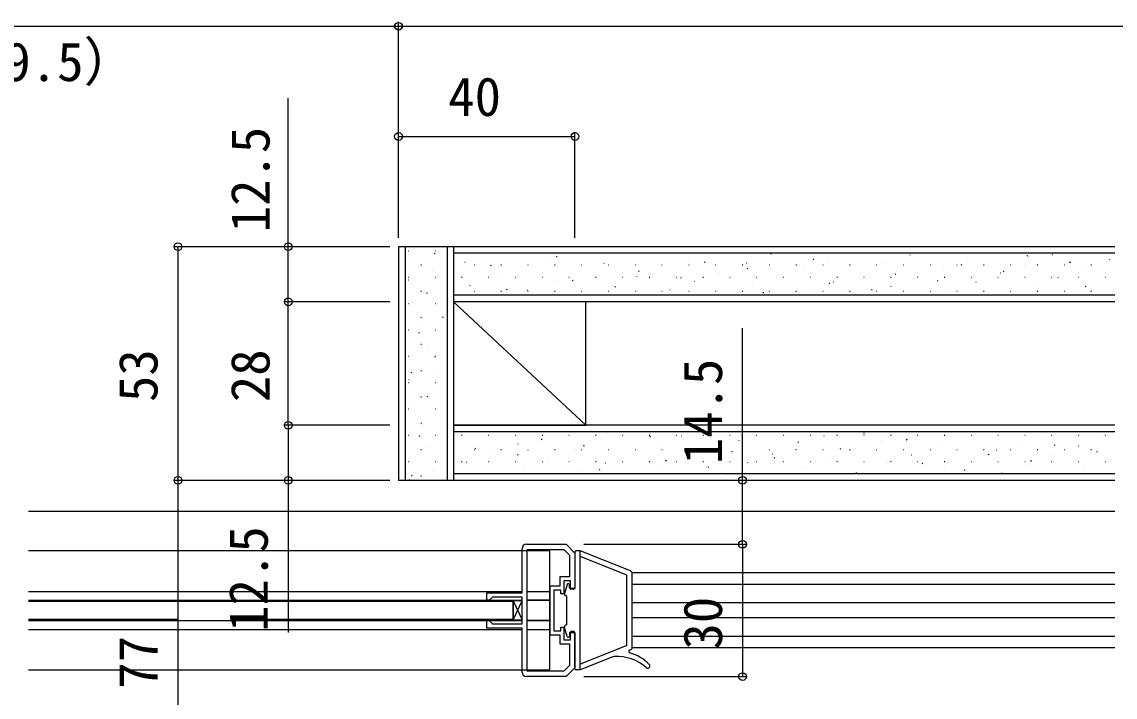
# Model space of a CAD drawing. Units: millimetres, scale not verified. Extents: x -700 to 700, y -1070 to 1067.
# Drawn here: x -366.5 to -118.6, y 612.5 to 765.7 of the extents above; entities that cross this region are included whole.
import ezdxf
from ezdxf.enums import TextEntityAlignment as Align

# ---------------------------------------------------------------- set-up
doc = ezdxf.new("R2010")
doc.units = ezdxf.units.MM
doc.header["$LTSCALE"] = 6
for name, color, linetype in [('0-2_YKK_11', 7, 'Continuous'), ('0-3_YKK_12', 2, 'Continuous'), ('0-4_YKK_13', 4, 'Continuous'), ('0-6_YKK_D', 6, 'Continuous'), ('0-8_YSS_K', 3, 'Continuous'), ('0-9_YSS_KE', 3, 'Continuous')]:
    doc.layers.add(name, color=color, linetype=linetype)
doc.styles.add('ＭＳ ゴシック', font='')
doc.styles.get('ＭＳ ゴシック').set_extended_font_data('MS Gothic')

msp = doc.modelspace()

# ---------------------------------------------------------------- linework, layer by layer
at = {"layer": '0-2_YKK_11'}
for points in [[(-252.072, 647.2), (-243.072, 647.2), (-241.072, 645.2), (-241.072, 637.2), (-242.072, 637.2), (-242.072, 638.9), (-243.572, 638.9), (-243.572, 636), (-244.272, 636), (-244.272, 636.8), (-245.872, 636.8), (-245.872, 632.2), (-245.872, 627.6), (-244.272, 627.6), (-244.272, 628.4), (-243.572, 628.4), (-243.572, 625.5), (-242.072, 625.5), (-242.072, 627.2), (-241.072, 627.2), (-241.072, 619.2), (-243.072, 617.2), (-252.072, 617.2)], [(-253.072, 618.2), (-253.072, 628.2), (-261.072, 628.2), (-261.072, 629.9), (-260.472, 629.9), (-260.272, 629.7), (-259.772, 629.2), (-253.072, 629.2), (-253.072, 635.2), (-259.772, 635.2), (-260.272, 634.7), (-260.472, 634.5), (-261.072, 634.5), (-261.072, 636.2), (-253.072, 636.2), (-253.072, 646.2)]]:
    msp.add_lwpolyline(points, dxfattribs=at)
msp.add_lwpolyline([(-251.872, 618.4), (-251.872, 646), (-243.569, 646), (-242.272, 644.703), (-242.272, 639.8), (-244.472, 639.8), (-244.472, 637.7), (-246.772, 637.7), (-246.772, 626.7), (-244.472, 626.7), (-244.472, 624.6), (-242.272, 624.6), (-242.272, 619.697), (-243.569, 618.4)], close=True, dxfattribs=at)
for centre, start, end in [((-252.072, 646.2), 90.00001, 179.99999), ((-252.072, 618.2), 180.00001, 269.99999)]:
    msp.add_arc(centre, 1, start, end, dxfattribs=at)
at = {"layer": '0-3_YKK_12'}
for p, q in [((-364.969, 654.7), (-118.66, 654.7)), ((-246.772, 645.7), (-364.969, 645.7)), ((-246.772, 618.7), (-246.772, 645.7)), ((-118.66, 640.7), (-228.082, 640.7)), ((-118.66, 638.1), (-228.072, 638.1)), ((-364.969, 636.5), (-253.072, 636.5)), ((-251.872, 636.5), (-246.772, 636.5)), ((-364.969, 634.5), (-253.072, 634.5)), ((-246.772, 634.5), (-251.872, 634.5)), ((-251.872, 634.5), (-246.772, 634.5)), ((-246.772, 634.5), (-251.872, 634.5)), ((-118.66, 633.9), (-228.072, 633.9)), ((-364.969, 629.9), (-253.072, 629.9)), ((-313.376, 629.9), (-306.072, 629.9)), ((-246.772, 629.9), (-251.872, 629.9)), ((-118.66, 630.5), (-228.072, 630.5)), ((-364.969, 627.9), (-253.072, 627.9)), ((-251.872, 627.9), (-246.772, 627.9)), ((-118.66, 626.3), (-228.072, 626.3)), ((-118.66, 623.7), (-228.082, 623.7)), ((-364.969, 618.7), (-246.772, 618.7))]:
    msp.add_line(p, q, dxfattribs=at)
msp.add_lwpolyline([(-246.772, 629.9), (-251.872, 629.9), (-246.772, 629.9)], dxfattribs=at)
at = {"layer": '0-4_YKK_13'}
for p, q in [((-241.072, 645.4), (-241.072, 637.3)), ((-239.872, 645.7), (-240.772, 645.7)), ((-239.872, 618.7), (-239.872, 645.7)), ((-228.45, 641.151), (-239.872, 645.7)), ((-229.461, 640.262), (-239.872, 644.408)), ((-229.272, 624.417), (-229.272, 639.983)), ((-228.072, 623.807), (-228.072, 640.593)), ((-242.86, 638.085), (-243.456, 636.061)), ((-242.272, 637.3), (-242.272, 638)), ((-242.872, 635.45), (-243.209, 635.573)), ((-242.872, 628.95), (-242.872, 635.45)), ((-241.372, 637), (-241.972, 637)), ((-306.072, 634.2), (-364.969, 634.2)), ((-255.072, 634.2), (-288.627, 634.2)), ((-255.072, 630.049), (-253.072, 634.351)), ((-255.072, 634.351), (-253.072, 630.049)), ((-364.969, 630.2), (-331.072, 630.2)), ((-336.126, 630.2), (-331.072, 630.2)), ((-313.376, 630.2), (-306.072, 630.2)), ((-288.627, 630.2), (-255.072, 630.2)), ((-242.86, 626.315), (-243.456, 628.339)), ((-242.872, 628.95), (-243.209, 628.827)), ((-241.372, 627.4), (-241.972, 627.4)), ((-242.272, 627.1), (-242.272, 626.4)), ((-241.072, 619), (-241.072, 627.1)), ((-229.461, 624.138), (-239.872, 619.992)), ((-228.45, 623.249), (-228.683, 623.157)), ((-232.444, 621.659), (-239.872, 618.7)), ((-239.872, 618.7), (-240.772, 618.7))]:
    msp.add_line(p, q, dxfattribs=at)
msp.add_lwpolyline([(-313.376, 630.2), (-306.072, 630.2), (-255.072, 630.2), (-255.072, 634.2), (-306.072, 634.2), (-336.126, 634.2)], dxfattribs=at)
msp.add_lwpolyline([(-253.072, 634.351), (-255.072, 634.351), (-255.072, 630.049), (-253.072, 630.049)], close=True, dxfattribs=at)
for centre, radius, start, end in [((-240.772, 645.4), 0.3, 90, 180), ((-229.572, 639.983), 0.3, 0, 68.28236), ((-228.672, 640.593), 0.6, 0, 68.28236), ((-242.572, 638), 0.3, 0, 163.58849), ((-241.972, 637.3), 0.3, 180, 270), ((-241.372, 637.3), 0.3, 270, 0), ((-243.072, 635.948), 0.4, 163.58849, 250), ((-243.072, 628.452), 0.4, 110, 196.41151), ((-241.972, 627.1), 0.3, 90, 180), ((-241.372, 627.1), 0.3, 0, 90), ((-242.572, 626.4), 0.3, 196.41151, 0), ((-229.572, 624.417), 0.3, 291.71764, 0), ((-229.572, 624.417), 0.3, 291.71764, 0), ((-228.572, 622.878), 0.3, 111.71764, 254.22737), ((-231.372, 612.966), 10, 44.29421, 74.22737), ((-228.672, 623.807), 0.6, 291.71764, 0), ((-232.074, 620.73), 1, 93.39528, 111.71764), ((-231.541, 611.746), 10, 48.42064, 93.39528), ((-224.572, 619.6), 0.5, 228.42064, 44.29421), ((-240.772, 619), 0.3, 180, 270)]:
    msp.add_arc(centre, radius, start, end, dxfattribs=at)
at = {"layer": '0-6_YKK_D'}
for p, q in [((-451.572, 764.7), (-281.072, 764.7)), ((-281.072, 716.7), (-281.072, 765.7)), ((-281.072, 764.7), (-35.572, 764.7)), ((-281.072, 716.7), (-281.072, 740.7)), ((-281.072, 739.7), (-241.072, 739.7)), ((-241.072, 716.7), (-241.072, 740.7)), ((-283.072, 714.7), (-332.072, 714.7)), ((-331.072, 714.7), (-331.072, 661.7)), ((-283.072, 714.7), (-307.072, 714.7)), ((-283.072, 702.2), (-307.072, 702.2)), ((-283.072, 702.2), (-307.072, 702.2)), ((-306.072, 674.2), (-306.072, 702.2)), ((-283.072, 674.2), (-307.072, 674.2)), ((-283.072, 674.2), (-307.072, 674.2)), ((-283.072, 661.7), (-332.072, 661.7)), ((-283.072, 661.7), (-332.072, 661.7)), ((-331.072, 661.7), (-331.072, 584.7)), ((-283.072, 661.7), (-307.072, 661.7)), ((-239.072, 647.2), (-202.072, 647.2)), ((-238.072, 647.2), (-202.072, 647.2)), ((-203.072, 647.2), (-203.072, 617.2)), ((-239.072, 617.2), (-202.072, 617.2))]:
    msp.add_line(p, q, dxfattribs=at)
for points in [[(-306.072, 702.2), (-306.072, 714.7), (-306.072, 748.4)], [(-203.072, 647.2), (-203.072, 661.7), (-203.072, 696.2)], [(-306.072, 674.2), (-306.072, 661.7), (-306.072, 627.2)]]:
    msp.add_lwpolyline(points, dxfattribs=at)
for centre, radius in [((-281.072, 764.7), 0.875), ((-281.072, 764.7), 0.85), ((-281.072, 739.7), 0.875), ((-241.072, 739.7), 0.875), ((-331.072, 714.7), 0.875), ((-306.072, 714.7), 0.875), ((-306.072, 702.2), 0.875), ((-306.072, 702.2), 0.875), ((-306.072, 674.2), 0.875), ((-306.072, 674.2), 0.875), ((-331.072, 661.7), 0.875), ((-331.072, 661.7), 0.875), ((-306.072, 661.7), 0.875), ((-203.072, 661.7), 0.875), ((-203.072, 647.2), 0.875), ((-203.072, 647.2), 0.875), ((-203.072, 617.2), 0.875)]:
    msp.add_circle(centre, radius, dxfattribs=at)
at = {"layer": '0-8_YSS_K'}
for p, q in [((-118.66, 714.7), (-281.072, 714.7)), ((-281.072, 714.7), (-281.072, 661.7)), ((-279.572, 714.7), (-279.572, 661.7)), ((-274.571, 714.412), (-274.552, 714.418)), ((-270.072, 714.7), (-270.072, 661.7)), ((-268.572, 714.7), (-268.572, 661.7)), ((-278.834, 713.802), (-278.734, 713.802)), ((-272.905, 713.158), (-272.738, 713.268)), ((-272.754, 713.802), (-272.654, 713.802)), ((-118.66, 713.2), (-268.572, 713.2)), ((-260.529, 713.139), (-260.51, 713.146)), ((-247.51, 712.067), (-247.492, 712.074)), ((-245.238, 712.48), (-245.071, 712.59)), ((-215.233, 712.133), (-215.214, 712.14)), ((-196.634, 713.038), (-196.615, 713.044)), ((-187.072, 711.801), (-186.905, 711.912)), ((-183.616, 711.966), (-183.597, 711.973)), ((-165.111, 712.837), (-165.092, 712.844)), ((-152.092, 711.765), (-152.074, 711.772)), ((-138.51, 712.601), (-138.343, 712.711)), ((-132.834, 712.903), (-132.815, 712.91)), ((-119.815, 711.831), (-119.796, 711.838)), ((-275.984, 710.572), (-275.884, 710.572)), ((-273.373, 709.154), (-273.354, 709.161)), ((-266.015, 711.196), (-265.996, 711.203)), ((-263.924, 710.572), (-263.824, 710.572)), ((-260.222, 710.398), (-260.055, 710.508)), ((-257.844, 710.572), (-257.744, 710.572)), ((-252.997, 710.125), (-252.978, 710.131)), ((-251.764, 710.572), (-251.664, 710.572)), ((-245.684, 710.572), (-245.584, 710.572)), ((-239.978, 709.053), (-239.959, 709.059)), ((-239.604, 710.572), (-239.504, 710.572)), ((-234.492, 710.995), (-234.473, 711.002)), ((-233.524, 710.572), (-233.424, 710.572)), ((-227.444, 710.572), (-227.344, 710.572)), ((-226.645, 709.115), (-226.478, 709.226)), ((-221.473, 709.924), (-221.455, 709.93)), ((-221.364, 710.572), (-221.264, 710.572)), ((-215.284, 710.572), (-215.184, 710.572)), ((-211.661, 711.197), (-211.494, 711.308)), ((-209.204, 710.572), (-209.104, 710.572)), ((-203.124, 710.572), (-203.024, 710.572)), ((-202.215, 711.062), (-202.196, 711.068)), ((-202.055, 709.719), (-201.889, 709.83)), ((-197.044, 710.572), (-196.944, 710.572)), ((-190.964, 710.572), (-190.864, 710.572)), ((-189.196, 709.99), (-189.177, 709.996)), ((-184.884, 710.572), (-184.784, 710.572)), ((-178.804, 710.572), (-178.704, 710.572)), ((-172.724, 710.572), (-172.624, 710.572)), ((-170.597, 710.894), (-170.578, 710.901)), ((-166.644, 710.572), (-166.544, 710.572)), ((-160.564, 710.572), (-160.464, 710.572)), ((-157.579, 709.822), (-157.56, 709.829)), ((-154.484, 710.572), (-154.384, 710.572)), ((-153.494, 710.519), (-153.327, 710.629)), ((-148.404, 710.572), (-148.304, 710.572)), ((-143.889, 709.041), (-143.722, 709.151)), ((-142.324, 710.572), (-142.224, 710.572)), ((-139.074, 710.693), (-139.055, 710.7)), ((-136.244, 710.572), (-136.144, 710.572)), ((-130.164, 710.572), (-130.064, 710.572)), ((-128.905, 711.123), (-128.738, 711.233)), ((-126.055, 709.621), (-126.037, 709.628)), ((-124.084, 710.572), (-123.984, 710.572)), ((-278.859, 707.211), (-278.84, 707.218)), ((-278.834, 707.822), (-278.734, 707.822)), ((-272.754, 707.822), (-272.654, 707.822)), ((-266.774, 707.822), (-266.674, 707.822)), ((-260.694, 707.822), (-260.594, 707.822)), ((-258.577, 708.148), (-258.558, 708.155)), ((-254.614, 707.822), (-254.514, 707.822)), ((-248.534, 707.822), (-248.434, 707.822)), ((-245.558, 707.077), (-245.54, 707.083)), ((-242.454, 707.822), (-242.354, 707.822)), ((-241.629, 707.033), (-241.462, 707.144)), ((-236.374, 707.822), (-236.274, 707.822)), ((-230.294, 707.822), (-230.194, 707.822)), ((-226.96, 707.981), (-226.941, 707.988)), ((-224.214, 707.822), (-224.114, 707.822)), ((-218.134, 707.822), (-218.034, 707.822)), ((-217.039, 707.637), (-216.873, 707.748)), ((-213.941, 706.909), (-213.922, 706.916)), ((-212.054, 707.822), (-211.954, 707.822)), ((-208.455, 708.852), (-208.436, 708.859)), ((-205.974, 707.822), (-205.874, 707.822)), ((-199.894, 707.822), (-199.794, 707.822)), ((-195.436, 707.78), (-195.418, 707.787)), ((-193.814, 707.822), (-193.714, 707.822)), ((-187.734, 707.822), (-187.634, 707.822)), ((-183.462, 706.355), (-183.295, 706.465)), ((-182.418, 706.708), (-182.399, 706.715)), ((-181.654, 707.822), (-181.554, 707.822)), ((-176.178, 708.918), (-176.159, 708.925)), ((-175.574, 707.822), (-175.474, 707.822)), ((-169.494, 707.822), (-169.394, 707.822)), ((-168.478, 708.437), (-168.311, 708.547)), ((-163.414, 707.822), (-163.314, 707.822)), ((-163.159, 707.846), (-163.14, 707.853)), ((-158.873, 706.959), (-158.706, 707.069)), ((-157.334, 707.822), (-157.234, 707.822)), ((-151.254, 707.822), (-151.154, 707.822)), ((-150.141, 706.774), (-150.122, 706.781)), ((-145.174, 707.822), (-145.074, 707.822)), ((-144.56, 708.751), (-144.541, 708.757)), ((-139.094, 707.822), (-138.994, 707.822)), ((-133.014, 707.822), (-132.914, 707.822)), ((-131.542, 707.679), (-131.523, 707.685)), ((-126.934, 707.822), (-126.834, 707.822)), ((-120.854, 707.822), (-120.754, 707.822)), ((-275.984, 704.592), (-275.884, 704.592)), ((-274.674, 704.152), (-274.507, 704.262)), ((-271.421, 704.163), (-271.402, 704.17)), ((-264.817, 705.939), (-264.798, 705.945)), ((-263.924, 704.592), (-263.824, 704.592)), ((-257.844, 704.592), (-257.744, 704.592)), ((-256.612, 704.951), (-256.446, 705.062)), ((-251.799, 704.867), (-251.78, 704.873)), ((-251.764, 704.592), (-251.664, 704.592)), ((-245.684, 704.592), (-245.584, 704.592)), ((-239.604, 704.592), (-239.504, 704.592)), ((-233.524, 704.592), (-233.424, 704.592)), ((-232.54, 706.005), (-232.521, 706.011)), ((-232.023, 705.555), (-231.856, 705.666)), ((-227.444, 704.592), (-227.344, 704.592)), ((-221.364, 704.592), (-221.264, 704.592)), ((-219.521, 704.933), (-219.503, 704.94)), ((-215.284, 704.592), (-215.184, 704.592)), ((-209.204, 704.592), (-209.104, 704.592)), ((-203.124, 704.592), (-203.024, 704.592)), ((-200.923, 705.837), (-200.904, 705.844)), ((-198.446, 704.273), (-198.279, 704.383)), ((-197.044, 704.592), (-196.944, 704.592)), ((-190.964, 704.592), (-190.864, 704.592)), ((-187.904, 704.765), (-187.885, 704.772)), ((-184.884, 704.592), (-184.784, 704.592)), ((-178.804, 704.592), (-178.704, 704.592)), ((-173.857, 704.877), (-173.69, 704.987)), ((-172.724, 704.592), (-172.624, 704.592)), ((-169.399, 705.636), (-169.381, 705.643)), ((-166.644, 704.592), (-166.544, 704.592)), ((-160.564, 704.592), (-160.464, 704.592)), ((-156.381, 704.565), (-156.362, 704.571)), ((-154.484, 704.592), (-154.384, 704.592)), ((-148.404, 704.592), (-148.304, 704.592)), ((-142.324, 704.592), (-142.224, 704.592)), ((-137.122, 705.703), (-137.103, 705.709)), ((-136.244, 704.592), (-136.144, 704.592)), ((-130.164, 704.592), (-130.064, 704.592)), ((-125.295, 705.677), (-125.128, 705.787)), ((-124.104, 704.631), (-124.085, 704.637)), ((-124.084, 704.592), (-123.984, 704.592)), ((-278.834, 701.842), (-278.734, 701.842)), ((-277.661, 701.954), (-277.642, 701.96)), ((-272.754, 701.842), (-272.654, 701.842)), ((-118.66, 703.7), (-268.572, 703.7)), ((-118.66, 702.2), (-268.572, 702.2)), ((-268.572, 702.2), (-268.572, 674.2)), ((-268.572, 702.2), (-268.572, 674.2)), ((-238.78, 703.795), (-238.761, 703.802)), ((-206.503, 703.861), (-206.484, 703.868)), ((-174.868, 703.7), (-174.867, 703.7)), ((-140.12, 703.7), (-140.112, 703.705)), ((-275.984, 698.612), (-275.884, 698.612)), ((-275.709, 696.963), (-275.69, 696.969)), ((-271.064, 698.705), (-270.897, 698.816)), ((-270.129, 698.939), (-270.11, 698.946)), ((-278.834, 695.862), (-278.734, 695.862)), ((-276.443, 695.145), (-276.276, 695.256)), ((-272.754, 695.862), (-272.654, 695.862)), ((-275.984, 692.632), (-275.884, 692.632)), ((-274.417, 691.738), (-274.398, 691.745)), ((-278.834, 689.882), (-278.734, 689.882)), ((-272.833, 689.699), (-272.666, 689.809)), ((-272.754, 689.882), (-272.654, 689.882)), ((-275.984, 686.652), (-275.884, 686.652)), ((-278.706, 684.538), (-278.687, 684.545)), ((-278.212, 686.139), (-278.045, 686.249)), ((-273.219, 686.481), (-273.201, 686.487)), ((-278.834, 683.902), (-278.734, 683.902)), ((-272.754, 683.902), (-272.654, 683.902)), ((-277.508, 679.28), (-277.489, 679.287)), ((-275.984, 680.672), (-275.884, 680.672)), ((-274.602, 680.692), (-274.435, 680.803)), ((-271.268, 681.49), (-271.249, 681.497)), ((-278.834, 677.922), (-278.734, 677.922)), ((-272.754, 677.922), (-272.654, 677.922)), ((-275.984, 674.692), (-275.884, 674.692)), ((-275.556, 674.289), (-275.537, 674.296)), ((-278.834, 671.942), (-278.734, 671.942)), ((-276.371, 671.686), (-276.204, 671.796)), ((-272.754, 671.942), (-272.654, 671.942)), ((-118.66, 674.2), (-268.572, 674.2)), ((-118.66, 672.7), (-268.572, 672.7)), ((-266.774, 671.942), (-266.674, 671.942)), ((-260.694, 671.942), (-260.594, 671.942)), ((-254.614, 671.942), (-254.514, 671.942)), ((-248.534, 671.942), (-248.434, 671.942)), ((-248.402, 671.978), (-248.383, 671.985)), ((-242.454, 671.942), (-242.354, 671.942)), ((-236.374, 671.942), (-236.274, 671.942)), ((-230.294, 671.942), (-230.194, 671.942)), ((-224.214, 671.942), (-224.114, 671.942)), ((-218.134, 671.942), (-218.034, 671.942)), ((-216.878, 671.777), (-216.859, 671.784)), ((-212.054, 671.942), (-211.954, 671.942)), ((-205.974, 671.942), (-205.874, 671.942)), ((-199.894, 671.942), (-199.794, 671.942)), ((-193.814, 671.942), (-193.714, 671.942)), ((-187.734, 671.942), (-187.634, 671.942)), ((-184.601, 671.844), (-184.582, 671.85)), ((-181.654, 671.942), (-181.554, 671.942)), ((-175.574, 671.942), (-175.474, 671.942)), ((-175.553, 672.411), (-175.387, 672.522)), ((-169.494, 671.942), (-169.394, 671.942)), ((-163.414, 671.942), (-163.314, 671.942)), ((-157.334, 671.942), (-157.234, 671.942)), ((-151.254, 671.942), (-151.154, 671.942)), ((-145.174, 671.942), (-145.074, 671.942)), ((-139.094, 671.942), (-138.994, 671.942)), ((-134.479, 672.547), (-134.46, 672.554)), ((-133.014, 671.942), (-132.914, 671.942)), ((-126.934, 671.942), (-126.834, 671.942)), ((-120.854, 671.942), (-120.754, 671.942)), ((-267, 671.074), (-266.982, 671.081)), ((-253.982, 670.002), (-253.963, 670.009)), ((-248.704, 671.008), (-248.537, 671.118)), ((-239.099, 669.53), (-238.932, 669.64)), ((-235.383, 670.907), (-235.364, 670.913)), ((-224.115, 671.612), (-223.948, 671.722)), ((-222.365, 669.835), (-222.346, 669.841)), ((-203.86, 670.706), (-203.841, 670.712)), ((-190.841, 669.634), (-190.822, 669.641)), ((-190.537, 670.329), (-190.371, 670.44)), ((-171.583, 670.772), (-171.564, 670.779)), ((-165.948, 670.933), (-165.781, 671.044)), ((-158.564, 669.7), (-158.545, 669.707)), ((-152.984, 671.676), (-152.965, 671.683)), ((-139.965, 670.604), (-139.946, 670.611)), ((-132.371, 669.651), (-132.204, 669.761)), ((-126.947, 669.533), (-126.928, 669.539)), ((-121.46, 671.475), (-121.442, 671.482)), ((-275.984, 668.712), (-275.884, 668.712)), ((-274.264, 669.065), (-274.245, 669.072)), ((-263.924, 668.712), (-263.824, 668.712)), ((-263.688, 668.926), (-263.521, 669.036)), ((-260.222, 667.792), (-260.203, 667.799)), ((-257.844, 668.712), (-257.744, 668.712)), ((-254.083, 667.448), (-253.916, 667.558)), ((-251.764, 668.712), (-251.664, 668.712)), ((-245.684, 668.712), (-245.584, 668.712)), ((-240.963, 668.93), (-240.945, 668.937)), ((-239.604, 668.712), (-239.504, 668.712)), ((-233.524, 668.712), (-233.424, 668.712)), ((-227.945, 667.859), (-227.926, 667.865)), ((-227.444, 668.712), (-227.344, 668.712)), ((-221.364, 668.712), (-221.264, 668.712)), ((-215.284, 668.712), (-215.184, 668.712)), ((-214.926, 666.787), (-214.908, 666.793)), ((-209.346, 668.763), (-209.327, 668.77)), ((-209.204, 668.712), (-209.104, 668.712)), ((-205.521, 668.247), (-205.354, 668.358)), ((-203.124, 668.712), (-203.024, 668.712)), ((-197.044, 668.712), (-196.944, 668.712)), ((-196.328, 667.691), (-196.309, 667.698)), ((-195.916, 666.769), (-195.749, 666.88)), ((-190.964, 668.712), (-190.864, 668.712)), ((-184.884, 668.712), (-184.784, 668.712)), ((-180.932, 668.851), (-180.765, 668.962)), ((-178.804, 668.712), (-178.704, 668.712)), ((-177.823, 668.562), (-177.804, 668.569)), ((-172.724, 668.712), (-172.624, 668.712)), ((-166.644, 668.712), (-166.544, 668.712)), ((-164.804, 667.49), (-164.785, 667.497)), ((-160.564, 668.712), (-160.464, 668.712)), ((-154.484, 668.712), (-154.384, 668.712)), ((-148.404, 668.712), (-148.304, 668.712)), ((-147.355, 667.569), (-147.188, 667.679)), ((-145.546, 668.628), (-145.527, 668.635)), ((-142.324, 668.712), (-142.224, 668.712)), ((-136.244, 668.712), (-136.144, 668.712)), ((-132.527, 667.556), (-132.508, 667.563)), ((-130.164, 668.712), (-130.064, 668.712)), ((-124.084, 668.712), (-123.984, 668.712)), ((-122.765, 668.173), (-122.599, 668.283)), ((-278.834, 665.962), (-278.734, 665.962)), ((-272.754, 665.962), (-272.654, 665.962)), ((-266.774, 665.962), (-266.674, 665.962)), ((-265.708, 665.85), (-265.69, 665.856)), ((-260.694, 665.962), (-260.594, 665.962)), ((-254.614, 665.962), (-254.514, 665.962)), ((-252.69, 664.778), (-252.671, 664.785)), ((-248.534, 665.962), (-248.434, 665.962)), ((-247.204, 666.721), (-247.185, 666.727)), ((-242.454, 665.962), (-242.354, 665.962)), ((-236.374, 665.962), (-236.274, 665.962)), ((-234.185, 665.649), (-234.166, 665.655)), ((-230.294, 665.962), (-230.194, 665.962)), ((-224.214, 665.962), (-224.114, 665.962)), ((-221.167, 664.577), (-221.148, 664.584)), ((-220.505, 666.165), (-220.338, 666.276)), ((-218.134, 665.962), (-218.034, 665.962)), ((-212.054, 665.962), (-211.954, 665.962)), ((-210.9, 664.687), (-210.733, 664.798)), ((-205.974, 665.962), (-205.874, 665.962)), ((-201.908, 665.715), (-201.889, 665.722)), ((-199.894, 665.962), (-199.794, 665.962)), ((-193.814, 665.962), (-193.714, 665.962)), ((-188.889, 664.643), (-188.871, 664.65)), ((-187.734, 665.962), (-187.634, 665.962)), ((-183.309, 666.619), (-183.29, 666.626)), ((-181.654, 665.962), (-181.554, 665.962)), ((-175.574, 665.962), (-175.474, 665.962)), ((-170.291, 665.547), (-170.272, 665.554)), ((-169.494, 665.962), (-169.394, 665.962)), ((-163.414, 665.962), (-163.314, 665.962)), ((-162.338, 665.487), (-162.172, 665.597)), ((-157.334, 665.962), (-157.234, 665.962)), ((-157.272, 664.476), (-157.253, 664.482)), ((-151.786, 666.418), (-151.767, 666.425)), ((-151.254, 665.962), (-151.154, 665.962)), ((-145.174, 665.962), (-145.074, 665.962)), ((-139.094, 665.962), (-138.994, 665.962)), ((-138.767, 665.347), (-138.748, 665.353)), ((-137.749, 666.091), (-137.582, 666.201)), ((-133.014, 665.962), (-132.914, 665.962)), ((-126.934, 665.962), (-126.834, 665.962)), ((-120.854, 665.962), (-120.754, 665.962)), ((-119.509, 666.485), (-119.49, 666.491)), ((-278.552, 661.865), (-278.533, 661.871)), ((-278.14, 662.68), (-277.973, 662.79)), ((-275.984, 662.732), (-275.884, 662.732)), ((-273.066, 663.807), (-273.047, 663.814)), ((-118.66, 663.2), (-268.572, 663.2)), ((-239.671, 663.706), (-239.653, 663.713)), ((-235.489, 664.083), (-235.322, 664.194)), ((-208.148, 663.505), (-208.129, 663.512)), ((-177.322, 663.405), (-177.156, 663.515)), ((-175.871, 663.571), (-175.852, 663.578)), ((-152.733, 664.009), (-152.566, 664.119)), ((-144.254, 663.404), (-144.235, 663.411)), ((-125.749, 664.275), (-125.73, 664.281)), ((-118.66, 661.7), (-281.072, 661.7))]:
    msp.add_line(p, q, dxfattribs=at)
msp.add_lwpolyline([(-268.572, 702.2), (-238.572, 674.2), (-238.572, 702.2)], dxfattribs=at)
at = {"layer": '0-9_YSS_KE'}
for p, q in [((-238.572, 702.2), (-268.572, 702.2)), ((-268.572, 674.2), (-238.572, 674.2))]:
    msp.add_line(p, q, dxfattribs=at)

# ---------------------------------------------------------------- texts
at = {"layer": '0-6_YKK_D', "style": 'ＭＳ ゴシック'}
for s, p in [('（DW-29.5）', (-406.379, 749.632)), ('40', (-269.8, 741.7))]:
    msp.add_text(s, height=8.798, dxfattribs=at).set_placement(p, align=Align.BOTTOM_LEFT)
for s, p in [('12.5', (-307.672, 717.959)), ('53', (-333.072, 679.473)), ('28', (-307.672, 679.439)), ('14.5', (-205.072, 665.359)), ('12.5', (-308.072, 627.359)), ('30', (-205.072, 623.336)), ('77', (-333.072, 614.439))]:
    msp.add_text(s, height=8.798, rotation=90, dxfattribs=at).set_placement(p, align=Align.BOTTOM_LEFT)

doc.saveas('drawing.dxf')
